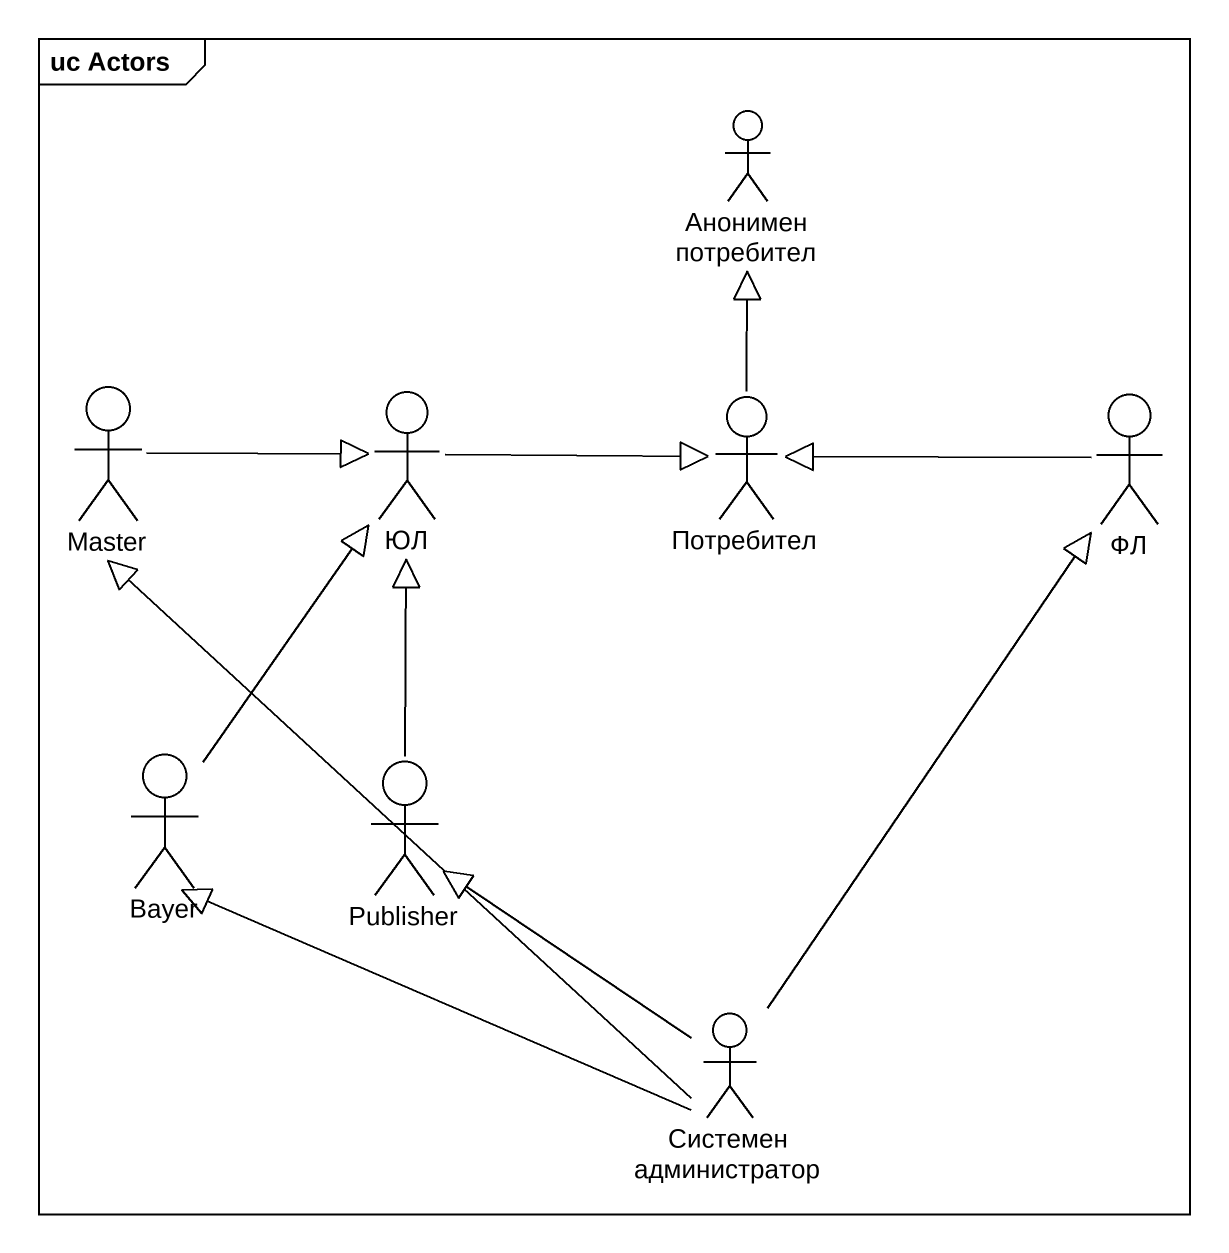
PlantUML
@startuml
mainframe uc Actors
actor "Анонимен потребител" as Анонимен_потребител
actor Master
actor ЮЛ
actor Потребител
actor ФЛ
actor Bayer
actor Publisher
actor "Системен администратор" as Системен_администратор
Master -right-|> ЮЛ
ЮЛ -right-|> Потребител
Потребител -up-|> Анонимен_потребител
ФЛ -left-|> Потребител
Bayer -up-|> ЮЛ
Publisher -up-|> ЮЛ
Системен_администратор -up-|> Master
Системен_администратор -up-|> ФЛ
Системен_администратор -left-|> Bayer
Системен_администратор -up-|> Publisher
@enduml
